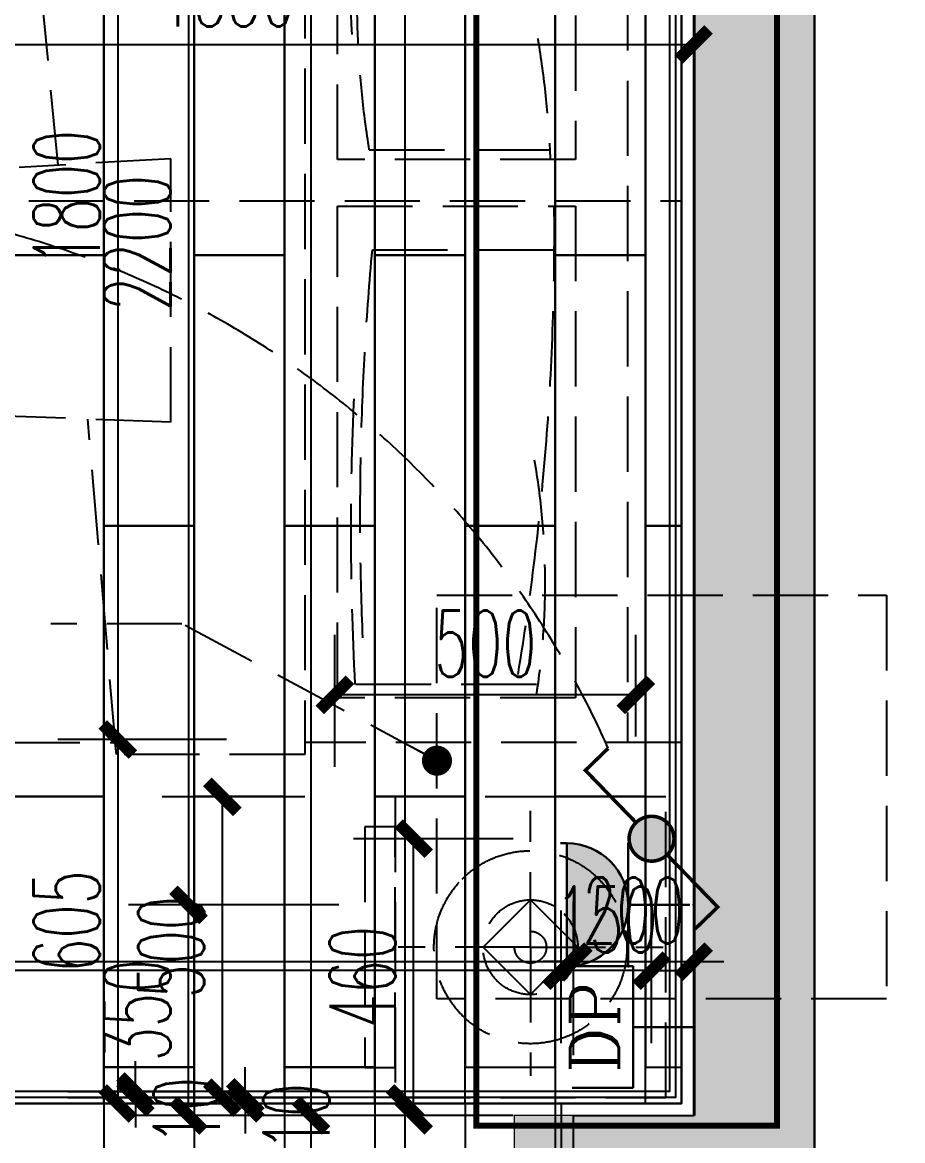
# Model space of a CAD drawing. Extents: x 184967 to 628822, y -100826 to 121332.
# Drawn here: x 403799 to 405262, y -24154 to -22295 of the extents above; entities that cross this region are included whole.
import ezdxf
from ezdxf.enums import TextEntityAlignment as Align
from ezdxf.xclip import XClip

# ---------------------------------------------------------------- set-up
doc = ezdxf.new("R2010")
doc.units = 0
doc.header["$MEASUREMENT"] = 0
doc.linetypes.add('__DASH', pattern=[0.35, 0.25, -0.1])
doc.linetypes.add('DASH', pattern=[0.35, 0.25, -0.1])
for name, color, linetype in [('0-地面', 251, 'Continuous'), ('0-天花造型', 55, 'Continuous'), ('0-活动家具', 55, 'Continuous'), ('0-装饰完成面', 47, 'Continuous'), ('column', 6, 'Continuous'), ('DIM-墙体定位', 146, 'Continuous'), ('DIM-完成面定位', 146, 'Continuous'), ('E02-灯具开关连线', 6, 'Continuous'), ('PUB_DIM', 3, 'Continuous'), ('T-灯具尺寸', 55, 'Continuous'), ('T03-天花造型', 30, 'Continuous'), ('WALL', 145, 'Continuous'), ('天花尺寸', 30, 'Continuous'), ('定位标注', 2, 'Continuous'), ('家具尺寸', 8, 'Continuous')]:
    doc.layers.add(name, color=color, linetype=linetype)
for name, color, linetype, lineweight in [('03-col-5F~23F$0$$0$COLU', 6, 'Continuous', 0), ('03-col-5F~23F$0$$0$COLU_HATCH', 251, 'Continuous', 0), ('4#6#-col-2F~31F$0$COLU_HATCH', 251, 'Continuous', 0), ('E-插座', 60, 'Continuous', 30)]:
    doc.layers.add(name, color=color, linetype=linetype, lineweight=lineweight)
doc.styles.add('_TCH_LABEL', font='COMPLEX', dxfattribs={"bigfont": 'GBCBIG'})
doc.styles.add('尺寸标注', font='txt.shx', dxfattribs={"width": 0.6, "height": 110})
doc.dimstyles.new('1-50', dxfattribs={"dimscale": 50, "dimtxt": 110, "dimasz": 1, "dimexe": 2, "dimexo": 2, "dimgap": 0.6, "dimtad": 1, "dimdec": 0, "dimrnd": 5, "dimtxsty": '尺寸标注', "dimblk": 'ARCHTICK', "dimcen": 2.5, "dimclrd": 251, "dimclre": 251, "dimclrt": 50, "dimadec": 0, "dimazin": 0, "dimtfac": 1, "dimtdec": 0, "dimtix": 1, "dimtmove": 2, "dimatfit": 3, "dimldrblk": 'DOT', "dimfxl": 0, "dimarcsym": 0})

# ---------------------------------------------------------------- blocks, each defined once
blk = doc.blocks.new('1800床')
at = {"color": 250, "linetype": 'DASH', "ltscale": 500}
for p, q in [((1601699.023498423, -1552105.778183183), (1599899.023498423, -1552105.778183183)), ((1599973.172093633, -1552192.296154067), (1599973.172093633, -1552587.833782835)), ((1600790.69496429, -1552192.296154067), (1599973.172093633, -1552192.296154068)), ((1600790.69496429, -1552587.833782835), (1600790.69496429, -1552192.296154067)), ((1600867.869944532, -1552192.296154068), (1600867.869944532, -1552587.833782835)), ((1601632.16712784, -1552192.296154068), (1600867.869944532, -1552192.296154068)), ((1600717.898932863, -1552529.731027109), (1600717.898932863, -1552228.593398341)), ((1600884.037264641, -1552534.875753892), (1600884.037264641, -1552233.738125124)), ((1599995.606000957, -1552257.112203256), (1599995.606000957, -1552558.249832024)), ((1599973.172093633, -1552587.833782835), (1600790.69496429, -1552587.833782835)), ((1600867.869944532, -1552587.833782835), (1601632.167127841, -1552587.833782835)), ((1600431.229438495, -1552864.690195811), (1600447.317318365, -1553294.110651535)), ((1600431.229438495, -1552864.690195811), (1600869.341207649, -1552864.690195811)), ((1600869.341207649, -1552864.690195811), (1600854.870709494, -1553116.781820645))]:
    blk.add_line(p, q, dxfattribs=at)
at = {"linetype": 'DASH', "ltscale": 500}
for points in [[(1601699.023498423, -1552642.246682269), (1601699.023498423, -1552015.778183228), (1599899.023498423, -1552015.778183228), (1599899.023498423, -1552642.246682269)], [(1601699.040905603, -1553132.801780339), (1601719.023498423, -1553134.724663985), (1601719.023498423, -1552642.246682269), (1599879.023498423, -1552642.246682269), (1599879.023498423, -1552955.244632602)], [(1599879.023498423, -1552955.244632601), (1599899.097818458, -1552956.954584058)], [(1601699.023498423, -1553132.982675633), (1601699.023498423, -1554015.778183126), (1599899.023498423, -1554015.778183126), (1599899.023498423, -1552957.827079096)]]:
    blk.add_lwpolyline(points, dxfattribs=at)
at = {"color": 250, "linetype": 'DASH', "ltscale": 500}
for points in [[(1599879.023498423, -1552955.244632601), (1600436.400707712, -1553002.722602931)], [(1600858.59347422, -1553051.927259414), (1601700.920768178, -1553132.982675633)]]:
    blk.add_lwpolyline(points, dxfattribs=at)
for centre, major_axis, ratio, start_param, end_param in [((1600486.531051473, -1553758.644732962), (2603.026907746707, 228.024635260507), 0.5815163843962807, 1.402934319069131, 1.702967724295704), ((1600160.462824428, -1553779.60434945), (14.30752891957058, 1536.376261962341), 0.8858625188543753, -0.1430410313598309, 0.1430410313608654), ((1600834.47028954, -1553639.209317607), (-1481.144356325135, 228.78678593706), 0.9367697489222372, 4.581762006279261, 4.83377155228928), ((1600325.820254172, -1549706.366101999), (3702.328626776002, 90.8998773508385), 0.7676498171989076, 4.625153549654464, 4.799624411114647), ((1601111.326807528, -1551546.420828711), (-1263.393610686159, 54.22322188837312), 0.7971982754177469, 1.424215817619533, 1.717376835970119), ((1600253.283050389, -1550454.147580828), (-3196.372631930398, 1.350458080431607e-10), 0.660427655288434, 1.490093292506157, 1.651499361083764), ((1601342.27536367, -1547879.154930267), (4922.153669271906, 2.826039064734196e-08), 0.9530605046653298, 4.658260164711842, 4.766517796046404)]:
    blk.add_ellipse(centre, major_axis=major_axis, ratio=ratio, start_param=start_param, end_param=end_param, dxfattribs=at)
blk = doc.blocks.new('CTG')
at = {"color": 250, "linetype": 'DASH', "ltscale": 500}
for p, q in [((1599599.023498422, -1552240.778433566), (1599599.023498422, -1552020.182231938)), ((1599599.023498422, -1552162.066947831), (1599520.312012688, -1552240.778433566)), ((1599677.734984157, -1552240.778433566), (1599599.023498422, -1552162.066947831)), ((1599599.023498422, -1552240.778433566), (1599372.339264558, -1552240.778433566)), ((1599520.312012688, -1552240.778433566), (1599599.023498422, -1552319.489919301)), ((1599599.023498422, -1552240.778433566), (1599599.023498422, -1552460.658134645)), ((1599599.023498422, -1552319.489919301), (1599677.734984157, -1552240.778433566)), ((1599599.023498422, -1552240.778433566), (1599812.997915814, -1552240.778433566))]:
    blk.add_line(p, q, dxfattribs=at)
at = {"linetype": 'DASH', "ltscale": 500}
for points in [[(1599849.023498422, -1552465.778433566), (1599849.023498422, -1552015.778433566), (1599349.023498422, -1552015.778433566), (1599349.023498422, -1552465.778433566)], [(1599399.023498422, -1552465.778433566), (1599399.023498422, -1552515.778433566), (1599799.023498422, -1552515.778433566), (1599799.023498422, -1552465.778433566)]]:
    blk.add_lwpolyline(points, close=True, dxfattribs=at)
at = {"color": 250, "linetype": 'DASH', "ltscale": 500}
for major_axis, ratio, start_param, end_param in [((-113.3701593211881, -113.3701593211881), 0.9999999999993581, 3.141592653589664, 9.424777960769251), ((-55.65742532045987, 55.65742532045989), 0.9999999999969932, 4.71238898038482, 10.99557428756441), ((-26.4394873578456, -1.388866266762292), 0.9999999999757856, 4.701327179111829, 10.98451248629141)]:
    blk.add_ellipse((1599599.023498422, -1552240.778433566), major_axis=major_axis, ratio=ratio, start_param=start_param, end_param=end_param, dxfattribs=at)
blk = doc.blocks.new('_ArchTick')
at = {"color": 0, "linetype": 'ByBlock', "const_width": 0.4}
blk.add_lwpolyline([(-0.5, -0.5), (0.5, 0.5)], dxfattribs=at)
blk = doc.blocks.new('*D1066')
at = {"layer": 'Defpoints', "color": 0, "linetype": 'ByBlock', "transparency": 16777216}
for p in [(404238.1706273236, -21687.19105586386), (403957.7234399219, -23487.19105586386), (404238.1706273573, -23487.19105586386)]:
    blk.add_point(p, dxfattribs=at)
at = {"layer": '定位标注', "color": 251, "lineweight": -2, "transparency": 16777216}
for p, q in [((404138.1706273236, -21687.19105586386), (403857.7234399219, -21687.19105586386)), ((403957.7234399219, -21687.19105586386), (403957.7234399219, -23487.19105586386)), ((404138.1706273573, -23487.19105586386), (403857.7234399219, -23487.19105586386))]:
    blk.add_line(p, q, dxfattribs=at)
at = {"layer": '定位标注', "color": 251, "linetype": 'ByBlock', "lineweight": -2, "transparency": 16777216, "xscale": 50, "yscale": 50, "zscale": 50}
for p, rotation in [((403957.7234399219, -21687.19105586386), 90), ((403957.7234399219, -23487.19105586386), 270)]:
    blk.add_blockref('_ArchTick', p, dxfattribs=dict(at, rotation=rotation))
at = {"layer": '定位标注', "color": 50, "linetype": 'ByBlock', "transparency": 16777216, "insert": (403872.7234399219, -22587.1910558638), "char_height": 110, "attachment_point": 5, "rotation": 90, "style": '尺寸标注'}
blk.add_mtext('1800', dxfattribs=at)
blk = doc.blocks.new('_Dot')
at = {"color": 0, "linetype": 'ByBlock', "lineweight": -2}
blk.add_line((-0.5, 0), (-1, 0), dxfattribs=at)
at = {"color": 0, "linetype": 'ByBlock', "const_width": 0.5}
blk.add_lwpolyline([(-0.25, 0, 1), (0.25, 0, 1)], format="xyb", close=True, dxfattribs=at)
blk = doc.blocks.new('*D1067')
at = {"layer": 'Defpoints', "color": 0, "linetype": 'ByBlock', "transparency": 16777216}
for p in [(404238.1706273573, -23487.19105586386), (403957.7234399219, -24092.1910559024), (404664.6392319536, -24092.1910559024)]:
    blk.add_point(p, dxfattribs=at)
at = {"layer": '定位标注', "color": 251, "lineweight": -2, "transparency": 16777216}
for p, q in [((404138.1706273573, -23487.19105586386), (403857.7234399219, -23487.19105586386)), ((403957.7234399219, -23487.19105586386), (403957.7234399219, -24092.1910559024)), ((404232.7234399219, -24092.1910559024), (403857.7234399219, -24092.1910559024))]:
    blk.add_line(p, q, dxfattribs=at)
at = {"layer": '定位标注', "color": 251, "linetype": 'ByBlock', "lineweight": -2, "transparency": 16777216, "xscale": 50, "yscale": 50, "zscale": 50}
for p, rotation in [((403957.7234399219, -23487.19105586386), 90), ((403957.7234399219, -24092.1910559024), 270)]:
    blk.add_blockref('_ArchTick', p, dxfattribs=dict(at, rotation=rotation))
at = {"layer": '定位标注', "color": 50, "linetype": 'ByBlock', "transparency": 16777216, "insert": (403872.7234399219, -23789.69105588306), "char_height": 110, "attachment_point": 5, "rotation": 90, "style": '尺寸标注'}
blk.add_mtext('605', dxfattribs=at)
blk = doc.blocks.new('*D1145')
at = {"layer": 'Defpoints', "color": 0, "linetype": 'ByBlock', "transparency": 16777216}
for p in [(404914.6391263664, -22332), (403364.5560699112, -22592.1910558704), (404914.6391263664, -22587.19105587442)]:
    blk.add_point(p, dxfattribs=at)
at = {"layer": 'T-灯具尺寸', "color": 251, "lineweight": -2, "transparency": 16777216}
for p, q in [((403364.5560699112, -22492.1910558704), (403364.5560699112, -22232)), ((404914.6391263664, -22487.19105587442), (404914.6391263664, -22232)), ((403364.5560699112, -22332), (404914.6391263664, -22332))]:
    blk.add_line(p, q, dxfattribs=at)
at = {"layer": 'T-灯具尺寸', "color": 251, "linetype": 'ByBlock', "lineweight": -2, "transparency": 16777216, "xscale": 50, "yscale": 50, "zscale": 50, "rotation": 180}
blk.add_blockref('_ArchTick', (403364.5560699112, -22332), dxfattribs=at)
at = {"layer": 'T-灯具尺寸', "color": 251, "linetype": 'ByBlock', "lineweight": -2, "transparency": 16777216, "xscale": 50, "yscale": 50, "zscale": 50}
blk.add_blockref('_ArchTick', (404914.6391263664, -22332), dxfattribs=at)
at = {"layer": 'T-灯具尺寸', "color": 50, "linetype": 'ByBlock', "transparency": 16777216, "insert": (404139.5975981388, -22247), "char_height": 110, "attachment_point": 5, "style": '尺寸标注'}
blk.add_mtext('1550', dxfattribs=at)
blk = doc.blocks.new('*U52')
h = blk.add_hatch(color=256)
edge = h.paths.add_edge_path()
edge.add_arc((-1.56915918814846e-09, -3.135669499466292e-10), 62.10000000139564, -127.2198858071806, -82.21988580729841)
edge.add_arc((-1.743280421387983e-09, -1.813064646429407e-10), 62.10000000149572, -82.21988580715593, -37.21988580716038)
edge.add_arc((-1.603983412273033e-09, -2.871148699943555e-10), 62.1000000013083, -37.21988580716069, 7.78011419285809)
edge.add_arc((-1.546379592406455e-09, -3.324852827339241e-10), 62.10000000121783, 7.780114192900837, 52.78011419291992)
edge.add_arc((-1.673631860522179e-09, -2.342107100898074e-10), 62.10000000122108, 52.78011419277895, 97.78011419284384)
edge.add_arc((-1.511555368281882e-09, -3.589373626861984e-10), 62.10000000138753, -262.2198858070278, -217.2198858069993)
edge.add_arc((-1.824973610636357e-09, -1.208684720310946e-10), 62.10000000108983, -217.2198858069997, -172.2198858069997)
edge.add_arc((-1.359716408351157e-09, -1.803052346919156e-10), 62.1000000015266, -172.2198858071558, -127.2198858072611)
at = {"const_width": 9.936000000213985}
for points in [[(-8.406582733408314, 61.52836229661051), (-35.66610994495528, 261.0427332916591), (-122.6803543755188, 249.1540299765452)], [(8.40658273357362, -61.52836229683943), (35.66610994525934, -261.0427332917075), (122.6803543756966, -249.1540299767852)]]:
    blk.add_lwpolyline(points, dxfattribs=at)
blk.add_lwpolyline([(-37.56277055767007, -49.45147387296431, 0.1989123673796352), (8.406582733570012, -61.52836229683994, 0.1989123673796269), (49.4514738728953, -37.56277055785021, 0.1989123673796338), (61.5283622966887, 8.406582733400644, 0.1989123673796519), (37.56277055790166, 49.45147387268018, 0.1989123673796731), (-8.406582733408314, 61.52836229661051, 0.1989123673796564), (-49.45147387272334, 37.56277055761304, 0.1989123673796721), (-61.52836229651291, -8.40658273363916, 0.198912367379654)], format="xyb", close=True, dxfattribs=at)
blk = doc.blocks.new('*D1179')
at = {"layer": 'Defpoints', "color": 0, "linetype": 'ByBlock', "transparency": 16777216}
for p in [(404449.2401178967, -23652.1910559024), (404714.6392319537, -23652.1910559024), (404714.6392319537, -24112.1910559024)]:
    blk.add_point(p, dxfattribs=at)
at = {"layer": 'E02-灯具开关连线', "color": 251, "lineweight": -2, "transparency": 16777216}
for p, q in [((404614.6392319537, -23652.1910559024), (404349.2401178967, -23652.1910559024)), ((404449.2401178967, -24112.1910559024), (404449.2401178967, -23652.1910559024)), ((404614.6392319537, -24112.1910559024), (404349.2401178967, -24112.1910559024))]:
    blk.add_line(p, q, dxfattribs=at)
at = {"layer": 'E02-灯具开关连线', "color": 251, "linetype": 'ByBlock', "lineweight": -2, "transparency": 16777216, "xscale": 50, "yscale": 50, "zscale": 50}
for p, rotation in [((404449.2401178967, -23652.1910559024), 90), ((404449.2401178967, -24112.1910559024), 270)]:
    blk.add_blockref('_ArchTick', p, dxfattribs=dict(at, rotation=rotation))
at = {"layer": 'E02-灯具开关连线', "color": 50, "linetype": 'ByBlock', "transparency": 16777216, "insert": (404364.2401178967, -23882.19105590233), "char_height": 110, "attachment_point": 5, "rotation": 90, "style": '尺寸标注'}
blk.add_mtext('460', dxfattribs=at)
blk = doc.blocks.new('*U924')
for p, q in [((16.70844027408748, 110.2408512766483), (16.70844165011658, 211.224677003936)), ((218.6760931046883, 211.2246742518778), (218.6760917286592, 110.2408485245901)), ((218.6760917286592, 110.2408485245901), (16.70844027408748, 110.2408512766483)), ((117.6922660013734, 110.2408499006192), (117.6922660013734, 9.45879005916504))]:
    blk.add_line(p, q)
at = {"style": '_TCH_LABEL', "flags": 8}
blk.add_attdef('TP', text='', height=80.78706058183002, rotation=359.9999992192744, dxfattribs=at).set_placement((117.6922673774025, 174.4781518041723), align=Align.MIDDLE_CENTER)
blk = doc.blocks.new('*D1200')
at = {"layer": 'Defpoints', "color": 0, "transparency": 16777216}
for p in [(404806.1198215144, -21562.19105587594), (404075.173266115, -23761.97382199291), (404908.0992502141, -23761.97382199291)]:
    blk.add_point(p, dxfattribs=at)
at = {"layer": 'E-插座', "color": 251, "lineweight": -2, "transparency": 16777216}
for p, q in [((404325.173266115, -21562.19105587594), (403975.173266115, -21562.19105587594)), ((404075.173266115, -21562.19105587594), (404075.173266115, -23761.97382199291)), ((404325.173266115, -23761.97382199291), (403975.173266115, -23761.97382199291))]:
    blk.add_line(p, q, dxfattribs=at)
at = {"layer": 'E-插座', "color": 251, "lineweight": -2, "transparency": 16777216, "xscale": 50, "yscale": 50, "zscale": 50}
for p, rotation in [((404075.173266115, -21562.19105587594), 90), ((404075.173266115, -23761.97382199291), 270)]:
    blk.add_blockref('_ArchTick', p, dxfattribs=dict(at, rotation=rotation))
at = {"layer": 'E-插座', "color": 50, "transparency": 16777216, "insert": (403990.173266115, -22662.08243893436), "char_height": 110, "attachment_point": 5, "rotation": 90, "style": '尺寸标注'}
blk.add_mtext('2200', dxfattribs=at)
blk = doc.blocks.new('*U913')
h = blk.add_hatch(color=256)
edge = h.paths.add_edge_path()
edge.add_ellipse((117.692261023738, 211.010664521014), major_axis=(72.28993609263809, 72.2899360926381), ratio=0.9999999999998557, start_angle=134.9999999999959, end_angle=224.9996776147957)
edge.add_line((117.6916857887234, 108.7772564773466), (117.6928362587226, 108.7772564773466))
edge.add_ellipse((117.692261023738, 211.010664521014), major_axis=(72.28993609263809, 72.2899360926381), ratio=0.9999999999998557, start_angle=225.000322385196, end_angle=314.9999999999959)
edge.add_line((219.9256690690237, 211.010664521014), (15.45885297845223, 211.010664521014))
for p, q in [((15.45885297687346, 221.2340053252292), (15.45885297687346, 211.010664521014)), ((219.9256690706025, 211.010664521014), (15.45885297687346, 211.010664521014)), ((219.9256690706025, 221.2340053252292), (219.9256690706025, 211.010664521014)), ((15.45885297687346, 108.7772564773466), (219.9256690706025, 108.7772564773466)), ((117.692261023738, 108.7772564773466), (117.692261023738, 6.543848433653466))]:
    blk.add_line(p, q)
at = {"extrusion": (0, 0, -1)}
blk.add_ellipse((117.692261023738, 211.010664521014), major_axis=(72.28993609263809, 72.2899360926381), ratio=0.9999999999998557, start_param=0.7853981633975202, end_param=3.926990816987313, dxfattribs=at)
for p in [(15.45885297687346, 108.7772564773466), (219.9256690706025, 108.7772564773466), (117.692261023738, 0.0002235690571978921)]:
    blk.add_point(p)
at = {"style": '_TCH_LABEL', "text_generation_flag": 4}
blk.add_text('P', height=0.004089336318310933, dxfattribs=at).set_placement((117.6802636327775, 0.004073607324016848))
at = {"style": '_TCH_LABEL'}
blk.add_attdef('B', text='', height=84.06593068615378, dxfattribs=at).set_placement((174.5899560559046, 51.23559392852962), align=Align.MIDDLE)
blk = doc.blocks.new('*D1438')
at = {"layer": 'Defpoints', "color": 0, "linetype": 'ByBlock', "transparency": 16777216}
for p in [(404278.778358119, -24112.19105590239), (404569.2783581211, -24112.19105590239), (404569.2783581203, -24412.19105587275)]:
    blk.add_point(p, dxfattribs=at)
at = {"layer": 'DIM-墙体定位', "color": 251, "lineweight": -2, "transparency": 16777216}
for p, q in [((404469.2783581211, -24112.19105590239), (404178.778358119, -24112.19105590239)), ((404278.778358119, -24412.19105587275), (404278.778358119, -24112.19105590239)), ((404469.2783581203, -24412.19105587275), (404178.778358119, -24412.19105587275))]:
    blk.add_line(p, q, dxfattribs=at)
at = {"layer": 'DIM-墙体定位', "color": 251, "linetype": 'ByBlock', "lineweight": -2, "transparency": 16777216, "xscale": 50, "yscale": 50, "zscale": 50}
for p, rotation in [((404278.778358119, -24112.19105590239), 90), ((404278.778358119, -24412.19105587275), 270)]:
    blk.add_blockref('_ArchTick', p, dxfattribs=dict(at, rotation=rotation))
at = {"layer": 'DIM-墙体定位', "color": 50, "linetype": 'ByBlock', "transparency": 16777216, "insert": (404193.778358119, -24262.19105588751), "char_height": 110, "attachment_point": 5, "rotation": 90, "style": '尺寸标注'}
blk.add_mtext('300', dxfattribs=at)
blk = doc.blocks.new('*D1439')
at = {"layer": 'Defpoints', "color": 0, "linetype": 'ByBlock', "transparency": 16777216}
for p in [(404278.778358119, -19512.19105586564), (404413.278358119, -19512.19105586564), (404569.2783581211, -24112.19105590239)]:
    blk.add_point(p, dxfattribs=at)
at = {"layer": 'DIM-墙体定位', "color": 251, "lineweight": -2, "transparency": 16777216}
for p, q in [((404313.278358119, -19512.19105586564), (404178.778358119, -19512.19105586564)), ((404278.778358119, -24112.19105590239), (404278.778358119, -19512.19105586564)), ((404469.2783581211, -24112.19105590239), (404178.778358119, -24112.19105590239))]:
    blk.add_line(p, q, dxfattribs=at)
at = {"layer": 'DIM-墙体定位', "color": 251, "linetype": 'ByBlock', "lineweight": -2, "transparency": 16777216, "xscale": 50, "yscale": 50, "zscale": 50}
for p, rotation in [((404278.778358119, -19512.19105586564), 90), ((404278.778358119, -24112.19105590239), 270)]:
    blk.add_blockref('_ArchTick', p, dxfattribs=dict(at, rotation=rotation))
at = {"layer": 'DIM-墙体定位', "color": 50, "linetype": 'ByBlock', "transparency": 16777216, "insert": (404193.778358119, -21812.19105588395), "char_height": 110, "attachment_point": 5, "rotation": 90, "style": '尺寸标注'}
blk.add_mtext('4600', dxfattribs=at)
blk = doc.blocks.new('*D1459')
at = {"layer": 'Defpoints', "color": 0, "linetype": 'ByBlock', "transparency": 16777216}
for p in [(404714.6392319537, -23856.5), (401814.639126308, -24112.1910559024), (404714.6392319537, -24112.1910559024)]:
    blk.add_point(p, dxfattribs=at)
at = {"layer": 'DIM-墙体定位', "color": 251, "lineweight": -2, "transparency": 16777216}
for p, q in [((401814.639126308, -24012.1910559024), (401814.639126308, -23756.5)), ((404714.6392319537, -24012.1910559024), (404714.6392319537, -23756.5)), ((401814.639126308, -23856.5), (404714.6392319537, -23856.5))]:
    blk.add_line(p, q, dxfattribs=at)
at = {"layer": 'DIM-墙体定位', "color": 251, "linetype": 'ByBlock', "lineweight": -2, "transparency": 16777216, "xscale": 50, "yscale": 50, "zscale": 50, "rotation": 180}
blk.add_blockref('_ArchTick', (401814.639126308, -23856.5), dxfattribs=at)
at = {"layer": 'DIM-墙体定位', "color": 251, "linetype": 'ByBlock', "lineweight": -2, "transparency": 16777216, "xscale": 50, "yscale": 50, "zscale": 50}
blk.add_blockref('_ArchTick', (404714.6392319537, -23856.5), dxfattribs=at)
at = {"layer": 'DIM-墙体定位', "color": 50, "linetype": 'ByBlock', "transparency": 16777216, "insert": (403264.6391791308, -23771.5), "char_height": 110, "attachment_point": 5, "style": '尺寸标注'}
blk.add_mtext('2900', dxfattribs=at)
blk = doc.blocks.new('*D1460')
at = {"layer": 'Defpoints', "color": 0, "linetype": 'ByBlock', "transparency": 16777216}
for p in [(404914.6391263996, -23856.5), (404714.6392319537, -24112.1910559024), (404914.6391263996, -24112.19105539286)]:
    blk.add_point(p, dxfattribs=at)
at = {"layer": 'DIM-墙体定位', "color": 251, "lineweight": -2, "transparency": 16777216}
for p, q in [((404714.6392319537, -24012.1910559024), (404714.6392319537, -23756.5)), ((404914.6391263996, -24012.19105539286), (404914.6391263996, -23756.5)), ((404714.6392319537, -23856.5), (404664.6392319537, -23856.5)), ((404714.6392319537, -23856.5), (404914.6391263996, -23856.5)), ((404914.6391263996, -23856.5), (404964.6391263996, -23856.5))]:
    blk.add_line(p, q, dxfattribs=at)
at = {"layer": 'DIM-墙体定位', "color": 251, "linetype": 'ByBlock', "lineweight": -2, "transparency": 16777216, "xscale": 50, "yscale": 50, "zscale": 50}
blk.add_blockref('_ArchTick', (404714.6392319537, -23856.5), dxfattribs=at)
at = {"layer": 'DIM-墙体定位', "color": 251, "linetype": 'ByBlock', "lineweight": -2, "transparency": 16777216, "xscale": 50, "yscale": 50, "zscale": 50, "rotation": 180}
blk.add_blockref('_ArchTick', (404914.6391263996, -23856.5), dxfattribs=at)
at = {"layer": 'DIM-墙体定位', "color": 50, "linetype": 'ByBlock', "transparency": 16777216, "insert": (404814.6391791767, -23771.5), "char_height": 110, "attachment_point": 5, "style": '尺寸标注'}
blk.add_mtext('200', dxfattribs=at)
blk = doc.blocks.new('*D1563')
at = {"layer": 'Defpoints', "color": 0, "linetype": 'ByBlock', "transparency": 16777216}
for p in [(404435.278358119, -24092.1910559024), (404694.6391263027, -24092.1910559024), (404694.6391263027, -24432.19105589007)]:
    blk.add_point(p, dxfattribs=at)
at = {"layer": 'DIM-完成面定位', "color": 251, "lineweight": -2, "transparency": 16777216}
for p, q in [((404594.6391263027, -24092.1910559024), (404335.278358119, -24092.1910559024)), ((404435.278358119, -24432.19105589007), (404435.278358119, -24092.1910559024)), ((404594.6391263027, -24432.19105589007), (404335.278358119, -24432.19105589007))]:
    blk.add_line(p, q, dxfattribs=at)
at = {"layer": 'DIM-完成面定位', "color": 251, "linetype": 'ByBlock', "lineweight": -2, "transparency": 16777216, "xscale": 50, "yscale": 50, "zscale": 50}
for p, rotation in [((404435.278358119, -24092.1910559024), 90), ((404435.278358119, -24432.19105589007), 270)]:
    blk.add_blockref('_ArchTick', p, dxfattribs=dict(at, rotation=rotation))
at = {"layer": 'DIM-完成面定位', "color": 50, "linetype": 'ByBlock', "transparency": 16777216, "insert": (404350.278358119, -24262.19105589617), "char_height": 110, "attachment_point": 5, "rotation": 90, "style": '尺寸标注'}
blk.add_mtext('340', dxfattribs=at)
blk = doc.blocks.new('*D1564')
at = {"layer": 'Defpoints', "color": 0, "linetype": 'ByBlock', "transparency": 16777216}
for p in [(404435.278358119, -19532.19105584866), (404694.6391262034, -19532.19105584866), (404694.6391263027, -24092.1910559024)]:
    blk.add_point(p, dxfattribs=at)
at = {"layer": 'DIM-完成面定位', "color": 251, "lineweight": -2, "transparency": 16777216}
for p, q in [((404594.6391262034, -19532.19105584866), (404335.278358119, -19532.19105584866)), ((404435.278358119, -24092.1910559024), (404435.278358119, -19532.19105584866)), ((404594.6391263027, -24092.1910559024), (404335.278358119, -24092.1910559024))]:
    blk.add_line(p, q, dxfattribs=at)
at = {"layer": 'DIM-完成面定位', "color": 251, "linetype": 'ByBlock', "lineweight": -2, "transparency": 16777216, "xscale": 50, "yscale": 50, "zscale": 50}
for p, rotation in [((404435.278358119, -19532.19105584866), 90), ((404435.278358119, -24092.1910559024), 270)]:
    blk.add_blockref('_ArchTick', p, dxfattribs=dict(at, rotation=rotation))
at = {"layer": 'DIM-完成面定位', "color": 50, "linetype": 'ByBlock', "transparency": 16777216, "insert": (404350.278358119, -21812.19105587546), "char_height": 110, "attachment_point": 5, "rotation": 90, "style": '尺寸标注'}
blk.add_mtext('4560', dxfattribs=at)
blk = doc.blocks.new('*D1568')
at = {"layer": 'Defpoints', "color": 0, "linetype": 'ByBlock', "transparency": 16777216}
for p in [(404694.6391263027, -23871.5), (404694.6391263027, -24092.1910559024), (404844.6391263027, -24092.1910559024)]:
    blk.add_point(p, dxfattribs=at)
at = {"layer": 'DIM-完成面定位', "color": 251, "lineweight": -2, "transparency": 16777216}
for p, q in [((404694.6391263027, -23992.1910559024), (404694.6391263027, -23771.5)), ((404844.6391263027, -23992.1910559024), (404844.6391263027, -23771.5)), ((404694.6391263027, -23871.5), (404644.6391263027, -23871.5)), ((404844.6391263027, -23871.5), (404694.6391263027, -23871.5)), ((404844.6391263027, -23871.5), (404894.6391263027, -23871.5))]:
    blk.add_line(p, q, dxfattribs=at)
at = {"layer": 'DIM-完成面定位', "color": 251, "linetype": 'ByBlock', "lineweight": -2, "transparency": 16777216, "xscale": 50, "yscale": 50, "zscale": 50}
blk.add_blockref('_ArchTick', (404694.6391263027, -23871.5), dxfattribs=at)
at = {"layer": 'DIM-完成面定位', "color": 251, "linetype": 'ByBlock', "lineweight": -2, "transparency": 16777216, "xscale": 50, "yscale": 50, "zscale": 50, "rotation": 180}
blk.add_blockref('_ArchTick', (404844.6391263027, -23871.5), dxfattribs=at)
at = {"layer": 'DIM-完成面定位', "color": 50, "linetype": 'ByBlock', "transparency": 16777216, "insert": (404769.6391263027, -23786.5), "char_height": 110, "attachment_point": 5, "style": '尺寸标注'}
blk.add_mtext('150', dxfattribs=at)
blk = doc.blocks.new('*D1569')
at = {"layer": 'Defpoints', "color": 0, "linetype": 'ByBlock', "transparency": 16777216}
for p in [(401834.6391263027, -23871.5), (401834.6391263027, -24092.19105590216), (404694.6391263027, -24092.1910559024)]:
    blk.add_point(p, dxfattribs=at)
at = {"layer": 'DIM-完成面定位', "color": 251, "lineweight": -2, "transparency": 16777216}
for p, q in [((401834.6391263027, -23992.19105590216), (401834.6391263027, -23771.5)), ((404694.6391263027, -23992.1910559024), (404694.6391263027, -23771.5)), ((404694.6391263027, -23871.5), (401834.6391263027, -23871.5))]:
    blk.add_line(p, q, dxfattribs=at)
at = {"layer": 'DIM-完成面定位', "color": 251, "linetype": 'ByBlock', "lineweight": -2, "transparency": 16777216, "xscale": 50, "yscale": 50, "zscale": 50, "rotation": 180}
blk.add_blockref('_ArchTick', (401834.6391263027, -23871.5), dxfattribs=at)
at = {"layer": 'DIM-完成面定位', "color": 251, "linetype": 'ByBlock', "lineweight": -2, "transparency": 16777216, "xscale": 50, "yscale": 50, "zscale": 50}
blk.add_blockref('_ArchTick', (404694.6391263027, -23871.5), dxfattribs=at)
at = {"layer": 'DIM-完成面定位', "color": 50, "linetype": 'ByBlock', "transparency": 16777216, "insert": (403264.6391263027, -23786.5), "char_height": 110, "attachment_point": 5, "style": '尺寸标注'}
blk.add_mtext('2860', dxfattribs=at)
blk = doc.blocks.new('*D1635')
at = {"layer": 'Defpoints', "color": 0, "linetype": 'ByBlock', "transparency": 16777216}
for p in [(404368.3378083498, -23582.56507535535), (404131.278358119, -24082.56507535535), (404368.3378083498, -24082.56507535535)]:
    blk.add_point(p, dxfattribs=at)
at = {"layer": '家具尺寸', "color": 251, "lineweight": -2, "transparency": 16777216}
for p, q in [((404268.3378083498, -23582.56507535535), (404031.278358119, -23582.56507535535)), ((404131.278358119, -23582.56507535535), (404131.278358119, -24082.56507535535)), ((404268.3378083498, -24082.56507535535), (404031.278358119, -24082.56507535535))]:
    blk.add_line(p, q, dxfattribs=at)
at = {"layer": '家具尺寸', "color": 251, "linetype": 'ByBlock', "lineweight": -2, "transparency": 16777216, "xscale": 50, "yscale": 50, "zscale": 50}
for p, rotation in [((404131.278358119, -23582.56507535535), 90), ((404131.278358119, -24082.56507535535), 270)]:
    blk.add_blockref('_ArchTick', p, dxfattribs=dict(at, rotation=rotation))
at = {"layer": '家具尺寸', "color": 50, "linetype": 'ByBlock', "transparency": 16777216, "insert": (404046.278358119, -23832.56507535528), "char_height": 110, "attachment_point": 5, "rotation": 90, "style": '尺寸标注'}
blk.add_mtext('500', dxfattribs=at)
blk = doc.blocks.new('*D1636')
at = {"layer": 'Defpoints', "color": 0, "linetype": 'ByBlock', "transparency": 16777216}
for p in [(404318.3378083498, -23413.0424606538), (404818.3378083498, -23582.56507535535), (404318.3378083498, -23632.56507535535)]:
    blk.add_point(p, dxfattribs=at)
at = {"layer": '家具尺寸', "color": 251, "lineweight": -2, "transparency": 16777216}
for p, q in [((404318.3378083498, -23532.56507535535), (404318.3378083498, -23313.0424606538)), ((404818.3378083498, -23482.56507535535), (404818.3378083498, -23313.0424606538)), ((404818.3378083498, -23413.0424606538), (404318.3378083498, -23413.0424606538))]:
    blk.add_line(p, q, dxfattribs=at)
at = {"layer": '家具尺寸', "color": 251, "linetype": 'ByBlock', "lineweight": -2, "transparency": 16777216, "xscale": 50, "yscale": 50, "zscale": 50, "rotation": 180}
blk.add_blockref('_ArchTick', (404318.3378083498, -23413.0424606538), dxfattribs=at)
at = {"layer": '家具尺寸', "color": 251, "linetype": 'ByBlock', "lineweight": -2, "transparency": 16777216, "xscale": 50, "yscale": 50, "zscale": 50}
blk.add_blockref('_ArchTick', (404818.3378083498, -23413.0424606538), dxfattribs=at)
at = {"layer": '家具尺寸', "color": 50, "linetype": 'ByBlock', "transparency": 16777216, "insert": (404568.3378083498, -23328.0424606538), "char_height": 110, "attachment_point": 5, "style": '尺寸标注'}
blk.add_mtext('500', dxfattribs=at)
blk = doc.blocks.new('*D1705')
at = {"layer": 'Defpoints', "color": 0, "linetype": 'ByBlock', "transparency": 16777216}
for p in [(403956.9175670753, -24082.19105614775), (403956.9175670753, -24092.19105614775), (404169.4175670753, -24092.19105614775)]:
    blk.add_point(p, dxfattribs=at)
at = {"layer": '天花尺寸', "color": 251, "lineweight": -2, "transparency": 16777216}
for p, q in [((404169.4175670753, -24082.19105614775), (404169.4175670753, -24032.19105614775)), ((404056.9175670753, -24082.19105614775), (404269.4175670753, -24082.19105614775)), ((404169.4175670753, -24082.19105614775), (404169.4175670753, -24092.19105614775)), ((404056.9175670753, -24092.19105614775), (404269.4175670753, -24092.19105614775)), ((404169.4175670753, -24092.19105614775), (404169.4175670753, -24142.19105614775))]:
    blk.add_line(p, q, dxfattribs=at)
at = {"layer": '天花尺寸', "color": 251, "linetype": 'ByBlock', "lineweight": -2, "transparency": 16777216, "xscale": 50, "yscale": 50, "zscale": 50}
for p, rotation in [((404169.4175670753, -24082.19105614775), 270), ((404169.4175670753, -24092.19105614775), 90)]:
    blk.add_blockref('_ArchTick', p, dxfattribs=dict(at, rotation=rotation))
at = {"layer": '天花尺寸', "color": 50, "linetype": 'ByBlock', "transparency": 16777216, "insert": (404254.4175670825, -24114.88197888203), "char_height": 110, "attachment_point": 5, "rotation": 90, "style": '尺寸标注'}
blk.add_mtext('10', dxfattribs=at)
blk = doc.blocks.new('*D1706')
at = {"layer": 'Defpoints', "color": 0, "linetype": 'ByBlock', "transparency": 16777216}
for p in [(403774.4175670753, -24072.19105614775), (403774.4175670753, -24082.19105614775), (403986.9175670753, -24082.19105614775)]:
    blk.add_point(p, dxfattribs=at)
at = {"layer": '天花尺寸', "color": 251, "lineweight": -2, "transparency": 16777216}
for p, q in [((403986.9175670753, -24072.19105614775), (403986.9175670753, -24022.19105614775)), ((403874.4175670753, -24072.19105614775), (404086.9175670753, -24072.19105614775)), ((403874.4175670753, -24082.19105614775), (404086.9175670753, -24082.19105614775)), ((403986.9175670753, -24072.19105614775), (403986.9175670753, -24082.19105614775)), ((403986.9175670753, -24082.19105614775), (403986.9175670753, -24132.19105614775))]:
    blk.add_line(p, q, dxfattribs=at)
at = {"layer": '天花尺寸', "color": 251, "linetype": 'ByBlock', "lineweight": -2, "transparency": 16777216, "xscale": 50, "yscale": 50, "zscale": 50}
for p, rotation in [((403986.9175670753, -24072.19105614775), 270), ((403986.9175670753, -24082.19105614775), 90)]:
    blk.add_blockref('_ArchTick', p, dxfattribs=dict(at, rotation=rotation))
at = {"layer": '天花尺寸', "color": 50, "linetype": 'ByBlock', "transparency": 16777216, "insert": (404071.9175670825, -24104.88197888203), "char_height": 110, "attachment_point": 5, "rotation": 90, "style": '尺寸标注'}
blk.add_mtext('10', dxfattribs=at)
blk = doc.blocks.new('fgv')
at = {"layer": '0-天花造型', "color": 250, "linetype": 'ByBlock'}
for points in [[(400344.607185373, -18692.1916553615), (400344.607185373, -19592.1916553615), (400494.607185373, -19592.1916553615), (400494.607185373, -18692.1916553615)], [(400644.607185373, -18692.1916553615), (400644.607185373, -19592.1916553615), (400794.607185373, -19592.1916553615), (400794.607185373, -18692.1916553615)], [(400494.607185373, -19142.19165531409), (400494.607185373, -20042.19165531409), (400644.607185373, -20042.19165531409), (400644.607185373, -19142.19165531409)], [(400794.5970334269, -19142.19165531409), (400794.5970334269, -20042.19165531409), (400944.5970334269, -20042.19165531409), (400944.5970334269, -19142.19165531409)], [(399744.607185373, -19592.1916553615), (399744.607185373, -20492.1916553615), (399894.607185373, -20492.1916553615), (399894.607185373, -19592.1916553615)], [(400044.607185373, -19592.1916553615), (400044.607185373, -20492.1916553615), (400194.607185373, -20492.1916553615), (400194.607185373, -19592.1916553615)], [(400344.607185373, -19592.1916553615), (400344.607185373, -20492.1916553615), (400494.607185373, -20492.1916553615), (400494.607185373, -19592.1916553615)], [(400644.607185373, -19592.1916553615), (400644.607185373, -20492.1916553615), (400794.607185373, -20492.1916553615), (400794.607185373, -19592.1916553615)], [(399894.607185373, -20042.19165531409), (399894.607185373, -20942.19165531409), (400044.607185373, -20942.19165531409), (400044.607185373, -20042.19165531409)], [(400194.607185373, -20042.19165531409), (400194.607185373, -20942.19165531409), (400344.607185373, -20942.19165531409), (400344.607185373, -20042.19165531409)], [(400494.607185373, -20042.19165531409), (400494.607185373, -20942.19165531409), (400644.607185373, -20942.19165531409), (400644.607185373, -20042.19165531409)], [(400794.5970334269, -20042.19165531409), (400794.5970334269, -20942.19165531409), (400944.5970334269, -20942.19165531409), (400944.5970334269, -20042.19165531409)], [(399744.607185373, -20492.1916553457), (399744.607185373, -21392.1916553457), (399894.607185373, -21392.1916553457), (399894.607185373, -20492.1916553457)], [(400044.607185373, -20492.1916553457), (400044.607185373, -21392.1916553457), (400194.607185373, -21392.1916553457), (400194.607185373, -20492.1916553457)], [(400344.607185373, -20492.1916553457), (400344.607185373, -21392.1916553457), (400494.607185373, -21392.1916553457), (400494.607185373, -20492.1916553457)], [(400644.607185373, -20492.1916553457), (400644.607185373, -21392.1916553457), (400794.607185373, -21392.1916553457), (400794.607185373, -20492.1916553457)], [(399894.607185373, -20942.19165531409), (399894.607185373, -21842.19165531409), (400044.607185373, -21842.19165531409), (400044.607185373, -20942.19165531409)], [(400194.607185373, -20942.19165531409), (400194.607185373, -21842.19165531409), (400344.607185373, -21842.19165531409), (400344.607185373, -20942.19165531409)], [(400494.607185373, -20942.19165531409), (400494.607185373, -21842.19165531409), (400644.607185373, -21842.19165531409), (400644.607185373, -20942.19165531409)], [(400794.5970334269, -20942.19165531409), (400794.5970334269, -21842.19165531409), (400944.5970334269, -21842.19165531409), (400944.5970334269, -20942.19165531409)]]:
    blk.add_lwpolyline(points, close=True, dxfattribs=at)
for points in [[(400194.607185373, -19532.19105586564), (400194.607185373, -20042.19165531409), (400344.607185373, -20042.19165531409), (400344.607185373, -19142.19165531409), (400234.6391796903, -19142.19165531409)], [(399894.607185373, -19532.19105586565), (399894.607185373, -20042.19165531409), (400044.607185373, -20042.19165531409), (400044.607185373, -19532.19105586565)]]:
    blk.add_lwpolyline(points, dxfattribs=at)
blk = doc.blocks.new('*D2163')
at = {"layer": 'Defpoints', "color": 0, "linetype": 'ByBlock', "transparency": 16777216}
for p in [(404837.7526744762, -16612.19108068584), (406137.7526744762, -16612.19108068584), (404837.7526746705, -24312.19108068581)]:
    blk.add_point(p, dxfattribs=at)
at = {"layer": 'PUB_DIM', "color": 251, "lineweight": -2, "transparency": 16777216}
for p, q in [((405887.7526744762, -16612.19108068584), (406237.7526744762, -16612.19108068584)), ((406137.7526744762, -24312.19108068581), (406137.7526744762, -16612.19108068584)), ((405887.7526744762, -24312.19108068581), (406237.7526744762, -24312.19108068581))]:
    blk.add_line(p, q, dxfattribs=at)
at = {"layer": 'PUB_DIM', "color": 251, "linetype": 'ByBlock', "lineweight": -2, "transparency": 16777216, "xscale": 50, "yscale": 50, "zscale": 50}
for p, rotation in [((406137.7526744762, -16612.19108068584), 90), ((406137.7526744762, -24312.19108068581), 270)]:
    blk.add_blockref('_ArchTick', p, dxfattribs=dict(at, rotation=rotation))
at = {"layer": 'PUB_DIM', "color": 50, "linetype": 'ByBlock', "transparency": 16777216, "insert": (406262.4007744248, -20352.59989499839), "char_height": 110, "attachment_point": 5, "rotation": 90, "style": '尺寸标注'}
blk.add_mtext('7700', dxfattribs=at)
blk = doc.blocks.new('*D2187')
at = {"layer": 'Defpoints', "color": 0, "transparency": 16777216}
for p in [(404075.173266115, -23761.97382199291), (404908.0992502141, -23761.97382199291), (404714.6392319537, -24112.1910559024)]:
    blk.add_point(p, dxfattribs=at)
at = {"layer": 'E-插座', "color": 251, "lineweight": -2, "transparency": 16777216}
for p, q in [((404325.173266115, -23761.97382199291), (403975.173266115, -23761.97382199291)), ((404075.173266115, -24112.1910559024), (404075.173266115, -23761.97382199291)), ((404325.173266115, -24112.1910559024), (403975.173266115, -24112.1910559024))]:
    blk.add_line(p, q, dxfattribs=at)
at = {"layer": 'E-插座', "color": 251, "lineweight": -2, "transparency": 16777216, "xscale": 50, "yscale": 50, "zscale": 50}
for p, rotation in [((404075.173266115, -23761.97382199291), 90), ((404075.173266115, -24112.1910559024), 270)]:
    blk.add_blockref('_ArchTick', p, dxfattribs=dict(at, rotation=rotation))
at = {"layer": 'E-插座', "color": 50, "transparency": 16777216, "insert": (403990.173266115, -23937.08243894759), "char_height": 110, "attachment_point": 5, "rotation": 90, "style": '尺寸标注'}
blk.add_mtext('350', dxfattribs=at)
blk = doc.blocks.new('03-col-5F~23F')
at = {"layer": '03-col-5F~23F$0$$0$COLU_HATCH'}
blk.add_hatch(color=256, dxfattribs=at).paths.add_polyline_path([(22138.20845720125, 6464.312813391211), (23197.46237339743, 456.985502608899), (22902.02004750958, 404.8910492161158), (22954.11449640838, 109.4487225492485), (23249.55682230403, 161.543175942963), (23446.51837290323, 196.2728114880156), (22300.44039810845, 6696.003981709713), (21512.59419592866, 6557.085439366056), (21547.3238058876, 6360.123906705994)])
at = {"layer": '03-col-5F~23F$0$$0$COLU'}
blk.add_lwpolyline([(22138.20845720125, 6464.312813391211), (23197.46237339743, 456.985502608899), (22902.02004750958, 404.8910492161158), (22954.11449640838, 109.4487225492485), (23249.55682230403, 161.543175942963), (23446.51837290323, 196.2728114880156), (22300.44039810845, 6696.003981709713), (22300.44039832288, 6696.003981747432), (22300.44039810845, 6696.003981709713), (22300.44039810845, 6696.003981709713), (21512.59419592866, 6557.085439366056), (21547.3238058876, 6360.123906705994), (22138.20845743839, 6464.312813300407), (22138.20845720125, 6464.312813391211), (22138.20845720149, 6464.312813390745), (22138.20845720125, 6464.312813391211), (22138.20842358633, 6464.312807480572)], dxfattribs=at)

msp = doc.modelspace()

# ---------------------------------------------------------------- hatches: boundary and pattern name
at = {"layer": '4#6#-col-2F~31F$0$COLU_HATCH'}
msp.add_hatch(color=250, dxfattribs=at).paths.add_polyline_path([(404714.6392319537, -24412.19105589052), (404714.6392319537, -24112.1910559024), (404914.6391263996, -24112.19105539286), (404914.639126269, -18112.19105531), (404314.6392320769, -18112.19105586564), (404314.6392320773, -17812.19105524232), (405114.639231811, -17812.19105522346), (405114.6392305202, -24412.19105593942)])

# ---------------------------------------------------------------- linework, layer by layer
at = {"layer": '0-地面', "color": 250, "linetype": 'ByBlock'}
for points in [[(403934.6289743618, -24092.19165531409), (403934.628974369, -24192.19105591389)], [(404084.6289743618, -24092.19165531408), (404084.628974369, -24192.19105590312)], [(404234.6289743618, -24092.19165531409), (404234.628974369, -24192.19105591389)], [(404384.6289743618, -24092.19165531408), (404384.628974369, -24192.19105590312)], [(404534.6289743618, -24092.19165531409), (404534.628974369, -24192.19105591389)], [(404684.6289743618, -24092.19165531408), (404684.628974369, -24192.19105590312)]]:
    msp.add_lwpolyline(points, dxfattribs=at)
at = {"layer": '0-活动家具', "color": 250, "linetype": '__DASH', "ltscale": 500}
msp.add_line((401884.6392304326, -22592.19105586503), (404894.6391263692, -22592.19105587594), dxfattribs=at)
at = {"layer": '0-装饰完成面'}
msp.add_lwpolyline([(403964.639126301, -19512.19105586564), (403964.639126301, -19532.19105586564), (404894.6391263027, -19532.1910558454), (404894.6391263027, -24092.1910559024), (404694.6391263027, -24092.1910559024), (404694.6391263027, -24432.19105589007)], dxfattribs=at)
at = {"layer": 'E-插座', "color": 6, "linetype": '__DASH', "ltscale": 250, "const_width": 10}
msp.add_lwpolyline([(404553.5922725849, -20905.92385920163), (405053.0922725849, -20905.92385920163), (405053.0922725849, -24129.42385920163), (404553.5922725849, -24129.42385920163)], close=True, dxfattribs=at)
at = {"layer": 'E02-灯具开关连线', "color": 6, "linetype": 'DASH', "ltscale": 500}
msp.add_lwpolyline([(404488, -23247.5), (405235, -23247.5), (405235, -23918.5), (404488, -23918.5)], close=True, dxfattribs=at)
msp.add_arc((403375.4529716041, -24119.19258141776), 1527.421502241946, 23.83572868398921, 90.42295512816403, dxfattribs=at)
at = {"layer": 'T03-天花造型', "color": 8, "linetype": 'ByBlock'}
for points in [[(404694.6392319466, -24092.1910525863), (401834.6392304191, -24092.19105610771), (401834.6392304447, -19532.19105581933), (404894.6391263027, -19532.1910557538), (404894.639126402, -24092.1910559024), (404694.6392319537, -24092.1910559024)], [(404674.6392319466, -24072.19105261092), (401854.6392304191, -24072.19105608309), (401854.6392304107, -19552.19105581401), (404874.6391262692, -19552.19105574936), (404874.6391264015, -24072.1910559024), (404674.6392319537, -24072.1910559024)]]:
    msp.add_lwpolyline(points, close=True, dxfattribs=at)
at = {"layer": 'T03-天花造型', "color": 250, "linetype": 'ByBlock'}
msp.add_lwpolyline([(404684.6392319466, -24082.19105259861), (401844.6392304191, -24082.1910560954), (401844.6392304107, -19542.19105581423), (404884.639126269, -19542.19105574914), (404884.6391264017, -24082.1910559024), (404684.6392319537, -24082.1910559024)], close=True, dxfattribs=at)
at = {"layer": 'WALL'}
msp.add_lwpolyline([(404714.6392319537, -24412.19105589052), (404714.6392319537, -24112.1910559024), (404914.6391263996, -24112.19105539286), (404914.639126269, -18112.19105531), (404314.6392320769, -18112.19105586564), (404314.6392320773, -17812.19105524232), (405114.639231811, -17812.19105522346), (405114.6392305202, -24412.19105593942)], close=True, dxfattribs=at)

# ---------------------------------------------------------------- block references
at = {"layer": '0-地面', "color": 250, "linetype": 'ByBlock'}
ref = msp.add_blockref('fgv', (804729.2361597349, -43624.38271117968), dxfattribs=dict(at, rotation=180))
XClip(ref).set_block_clipping_path([(399834.59703343216, -24092.191520555683), (402894.59703343204, -19532.191655072013)])
at = {"layer": '0-活动家具', "linetype": '__DASH', "ltscale": 0.4, "xscale": -1, "rotation": 270}
msp.add_blockref('1800床', (1956910.417309626, -1623391.214554287), dxfattribs=at)
at = {"layer": '0-活动家具', "linetype": '__DASH', "ltscale": 0.4, "rotation": 270}
msp.add_blockref('CTG', (1956884.116241916, 1575766.458423067), dxfattribs=at)
at = {"layer": 'column', "rotation": 349.9999999994567}
msp.add_blockref('03-col-5F~23F', (381991.9673926686, -20534.03670386244), dxfattribs=at)
at = {"layer": 'E-插座', "rotation": 90.00000000000001}
msp.add_blockref('*U913', (404914.6430986477, -23879.66608301665), dxfattribs=at)
msp.add_blockref('*U924', (404924.0977993894, -24082.88332187732), dxfattribs=at).add_auto_attribs({'TP': 'DP'})
at = {"layer": 'E02-灯具开关连线', "color": 6, "xscale": -0.5999999999999953, "yscale": 0.5999999999999953, "zscale": 0.5999999999999953, "rotation": 51.83126937836169}
msp.add_blockref('*U52', (404844.6391263949, -23652.19105590239), dxfattribs=at)

# ---------------------------------------------------------------- dimensions: what is measured, and where the dimension line sits
at = {"layer": 'DIM-墙体定位', "color": 55, "linetype": 'ByBlock'}
for base, p1, p2, angle, picture, middle in [((404278.778358119, -19512.19105586564), (404569.2783581211, -24112.19105590239), (404413.278358119, -19512.19105586564), 90, '*D1439', (404193.778358119, -21812.19105588395)), ((404714.6392319537, -23856.5), (401814.639126308, -24112.1910559024), (404714.6392319537, -24112.1910559024), 180, '*D1459', (403264.6391791308, -23771.5)), ((404914.6391263996, -23856.5), (404714.6392319537, -24112.1910559024), (404914.6391263996, -24112.19105539286), 180, '*D1460', (404814.6391791767, -23771.5)), ((404278.778358119, -24112.19105590239), (404569.2783581203, -24412.19105587275), (404569.2783581211, -24112.19105590239), 90, '*D1438', (404193.778358119, -24262.19105588751))]:
    dim = msp.add_linear_dim(base=base, p1=p1, p2=p2, angle=angle, dimstyle='1-50', override={"dimfxl": 5, "dimfxlon": 1}, dxfattribs=at)
    dim.commit()
    dim.dimension.update_dxf_attribs({"geometry": picture, "text_midpoint": middle})
at = {"layer": 'DIM-完成面定位', "linetype": 'ByBlock'}
for base, p1, p2, angle, picture, middle in [((404435.278358119, -19532.19105584866), (404694.6391263027, -24092.1910559024), (404694.6391262034, -19532.19105584866), 90, '*D1564', (404350.278358119, -21812.19105587546)), ((401834.6391263027, -23871.5), (404694.6391263027, -24092.1910559024), (401834.6391263027, -24092.19105590216), 180, '*D1569', (403264.6391263027, -23786.5)), ((404694.6391263027, -23871.5), (404844.6391263027, -24092.1910559024), (404694.6391263027, -24092.1910559024), 180, '*D1568', (404769.6391263027, -23786.5)), ((404435.278358119, -24092.1910559024), (404694.6391263027, -24432.19105589007), (404694.6391263027, -24092.1910559024), 90, '*D1563', (404350.278358119, -24262.19105589617))]:
    dim = msp.add_linear_dim(base=base, p1=p1, p2=p2, angle=angle, dimstyle='1-50', override={"dimfxl": 5, "dimfxlon": 1}, dxfattribs=at)
    dim.commit()
    dim.dimension.update_dxf_attribs({"geometry": picture, "text_midpoint": middle})
at = {"layer": 'E-插座'}
for p1, picture, middle in [((404806.1198215144, -21562.19105587594), '*D1200', (403990.173266115, -22662.08243893436)), ((404714.6392319537, -24112.1910559024), '*D2187', (403990.173266115, -23937.08243894759))]:
    dim = msp.add_linear_dim(base=(404075.173266115, -23761.97382199291), p1=p1, p2=(404908.0992502141, -23761.97382199291), angle=90, dimstyle='1-50', override={"dimfxl": 5, "dimfxlon": 1}, dxfattribs=at)
    dim.commit()
    dim.dimension.update_dxf_attribs({"geometry": picture, "text_midpoint": middle})
at = {"layer": 'E02-灯具开关连线', "color": 55, "linetype": 'ByBlock'}
dim = msp.add_linear_dim(base=(404449.2401178967, -23652.1910559024), p1=(404714.6392319537, -24112.1910559024), p2=(404714.6392319537, -23652.1910559024), angle=90, dimstyle='1-50', override={"dimfxl": 5, "dimfxlon": 1}, dxfattribs=at)
dim.commit()
dim.dimension.update_dxf_attribs({"geometry": '*D1179', "text_midpoint": (404364.2401178967, -23882.19105590233)})
at = {"layer": 'PUB_DIM', "linetype": 'ByBlock'}
dim = msp.add_linear_dim(base=(406137.7526744762, -16612.19108068584), p1=(404837.7526746705, -24312.19108068581), p2=(404837.7526744762, -16612.19108068584), angle=90.00000000144577, text='7700', dimstyle='1-50', override={"dimfxl": 5, "dimfxlon": 1}, dxfattribs=at)
dim.commit()
dim.dimension.update_dxf_attribs({"geometry": '*D2163', "text_midpoint": (406262.4007744248, -20352.59989499839), "dimtype": 161})
at = {"layer": 'T-灯具尺寸', "color": 55, "linetype": 'ByBlock'}
dim = msp.add_linear_dim(base=(404914.6391263664, -22332), p1=(403364.5560699112, -22592.1910558704), p2=(404914.6391263664, -22587.19105587442), angle=180, dimstyle='1-50', override={"dimfxl": 5, "dimfxlon": 1}, dxfattribs=at)
dim.commit()
dim.dimension.update_dxf_attribs({"geometry": '*D1145', "text_midpoint": (404139.5975981388, -22247)})
at = {"layer": '天花尺寸', "linetype": 'ByBlock'}
for base, p1, p2, picture, middle in [((403986.9175670753, -24082.19105614775), (403774.4175670753, -24072.19105614775), (403774.4175670753, -24082.19105614775), '*D1706', (404071.9175670825, -24104.88197888203)), ((404169.4175670753, -24092.19105614775), (403956.9175670753, -24082.19105614775), (403956.9175670753, -24092.19105614775), '*D1705', (404254.4175670825, -24114.88197888203))]:
    dim = msp.add_linear_dim(base=base, p1=p1, p2=p2, angle=270, dimstyle='1-50', override={"dimfxl": 5, "dimfxlon": 1}, dxfattribs=at)
    dim.commit()
    dim.dimension.update_dxf_attribs({"geometry": picture, "text_midpoint": middle, "dimtype": 160})
at = {"layer": '定位标注', "color": 1, "linetype": 'ByBlock'}
for base, p1, p2, picture, middle in [((403957.7234399219, -23487.19105586386), (404238.1706273236, -21687.19105586386), (404238.1706273573, -23487.19105586386), '*D1066', (403872.7234399219, -22587.1910558638)), ((403957.7234399219, -24092.1910559024), (404238.1706273573, -23487.19105586386), (404664.6392319536, -24092.1910559024), '*D1067', (403872.7234399219, -23789.69105588306))]:
    dim = msp.add_linear_dim(base=base, p1=p1, p2=p2, angle=90, dimstyle='1-50', override={"dimfxl": 5.5, "dimfxlon": 1}, dxfattribs=at)
    dim.commit()
    dim.dimension.update_dxf_attribs({"geometry": picture, "text_midpoint": middle})
at = {"layer": '家具尺寸', "linetype": 'ByBlock'}
for base, p1, p2, angle, picture, middle in [((404318.3378083498, -23413.0424606538), (404818.3378083498, -23582.56507535535), (404318.3378083498, -23632.56507535535), 180, '*D1636', (404568.3378083498, -23328.0424606538)), ((404131.278358119, -24082.56507535535), (404368.3378083498, -23582.56507535535), (404368.3378083498, -24082.56507535535), 90, '*D1635', (404046.278358119, -23832.56507535528))]:
    dim = msp.add_linear_dim(base=base, p1=p1, p2=p2, angle=angle, dimstyle='1-50', override={"dimfxl": 5, "dimfxlon": 1}, dxfattribs=at)
    dim.commit()
    dim.dimension.update_dxf_attribs({"geometry": picture, "text_midpoint": middle})

# ---------------------------------------------------------------- leaders
at = {"layer": 'E02-灯具开关连线', "color": 6, "linetype": 'DASH', "ltscale": 500}
msp.add_leader([(404488, -23522.5), (404064.2420407954, -23294.99473721439), (403846.4578251762, -23294.99473721439)], dimstyle='1-50', override={"dimtad": 0, "dimfxl": 5, "dimfxlon": 1}, dxfattribs=at)

doc.saveas('drawing.dxf')
